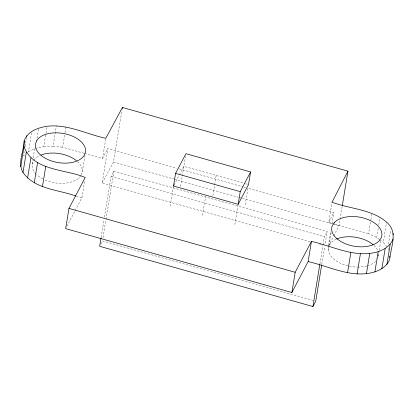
<?xml version="1.0" encoding="UTF-8"?>
<svg xmlns="http://www.w3.org/2000/svg" width="414" height="414" viewBox="0 0 414 414"><rect width="100%" height="100%" fill="white"/><g stroke="black" fill="none" stroke-linecap="round" stroke-linejoin="round"><path stroke-width="0.31" stroke-dasharray="2.07 1.55" d="M24.266 151.467L23.541 155.887L24.887 154.707M25.094 146.411L26.543 137.562M27.588 152.336L28.488 151.55L31.697 131.957M35.987 173.973A25.347 14.79 9.3 0 1 32.126 164.244L32.747 160.451M33.161 157.925L34.714 148.445M37.043 138.229L38.699 128.123M35.392 148.341L43.775 146.489L45.845 133.851M45.949 133.22L47.087 126.27M43.775 146.489L53.075 146.121L56.387 125.897M84.114 153.315L62.654 147.255L64.926 133.349M65.029 132.718L65.961 127.031M81.118 174.972L82.2 172.172L84.994 155.11M75.12 210.633L81.915 197.706L84.71 180.644M84.725 153.49L102.512 158.51L105.824 138.286M310.174 241.714L102.186 182.972L107.795 148.688L176.716 168.156M101.109 237.413L104.017 219.643M104.437 217.102L111.087 176.473L113.912 171.101L327.184 231.333L325.104 244.032M102.186 182.972L113.493 161.967L122.001 110M102.998 237.755L105.906 219.979M106.01 219.348L113.912 171.101M170.195 206.244L173.404 186.652M180.551 186.538L185.513 156.207M202.524 215.373L205.629 196.417M212.879 195.672L214.535 185.56M214.638 184.929L216.191 175.448M234.852 224.502L238.06 204.914M245.207 204.801L248.105 187.107M319.887 264.003L322.904 245.595M323.008 244.959L324.359 236.71L327.184 231.333M321.776 264.344L324.69 246.568M334.243 223.958L328.726 222.401L332.038 202.177M328.39 245.533L330.781 230.929M331.924 223.948L333.793 212.517L248.115 188.318M328.359 249.735L328.98 245.942A25.347 14.79 9.3 0 0 347.832 265.835M329.083 245.311L331.159 232.652M333.746 235.949L339.019 225.666L339.956 219.958M340.06 219.327L342.238 206.017M379.245 239.395L376.724 237.527L368.584 233.656L370.758 220.388M370.861 219.756L371.793 214.069M376.724 237.527L378.277 228.052M378.794 224.89L380.036 217.309M378.272 255.971L378.479 254.708M379.203 250.284L380.968 239.525M388.679 250.185L387.804 247.877L383.281 242.376L386.593 222.158M388.425 244.084L390.806 229.547M32.126 164.244L33.544 160.591M328.726 222.401L333.793 212.517M328.473 246.232L333.451 236.518M66.845 226.375L74.825 211.197M100.783 244.151L102.475 240.927L313.263 300.46M174.097 184.892L179.127 175.324M179.422 174.76L183.857 166.319L244.788 183.526M102.512 158.51L107.795 148.688M329.523 245.129L331.283 242.521A25.347 14.79 9.3 0 1 336.111 239.251M377.428 258.662L377.961 257.865M28.488 151.55L34.812 148.61M53.075 146.121L62.654 147.255M245.409 183.702L248.519 184.582M179.195 168.855L243.147 186.916M243.768 187.092L245.631 187.62M334.859 224.134L368.584 233.656M113.493 161.967L173.756 178.988M174.377 179.164L238.371 197.235M238.992 197.411L339.019 225.666M111.087 176.473L324.359 236.71M319.489 244.348L323.215 245.398M76.367 196.143L81.915 197.706M379.752 239.768L383.281 242.376M80.787 175.826A25.347 14.79 9.3 0 1 44.427 179.707M42.771 178.9A25.347 14.79 9.3 0 1 36.442 174.429M33.876 160.109A25.347 14.79 9.3 0 1 39.775 155.576M77.413 161.538A25.347 14.79 9.3 0 1 82.2 172.172M375.669 261.27A25.347 14.79 9.3 0 1 367.409 265.804M366.799 265.974A25.347 14.79 9.3 0 1 359.104 267.04M358.519 267.056A25.347 14.79 9.3 0 1 348.412 265.969M373.977 245.461A25.347 14.79 9.3 0 1 377.987 251.226M378.587 254.056A25.347 14.79 9.3 0 1 378.36 256.633"/><path stroke-width="0.62" d="M75.752 195.967C58.007 189.545 34.962 189.348 23.003 172.503C17.393 162.604 23.784 151.245 24.193 140.848C27.464 131.331 37.99 127.647 47.087 126.27C67.477 123.765 86.355 134.219 105.824 138.286L122.415 107.464L347.946 171.158L342.342 205.385M20.7 166.733L24.012 146.515L24.193 140.848M389.786 257.415L389.853 256.157M24.012 146.515C32.587 171.013 65.635 169 85.227 177.482L68.972 208.402L65.666 228.626L291.88 292.517L308.13 261.596C329.854 266.476 352.169 278.829 374.877 271.884C381.154 269.659 387.359 265.886 389.683 259.299C390.775 246.734 398.485 231.949 386.593 222.158C371.498 209.034 349.97 209.101 332.038 202.177L347.946 171.158M26.646 136.93L26.853 135.668M23.003 172.503L26.315 152.28M27.629 177.979L30.941 157.755M34.274 182.786L37.586 162.567M42.476 186.6L45.788 166.381M101.006 238.05L99.655 246.304L312.927 306.536L315.747 301.164L321.673 264.981M122.208 108.732L122.415 107.464M173.507 186.021L175.577 173.383L185.927 153.682L250.589 171.939L248.519 184.582L238.164 204.283L173.507 186.021L174.097 184.892M238.164 204.283L240.234 191.646L250.589 171.939M291.88 292.517L295.187 272.293L311.442 241.372C333.166 246.252 355.481 258.61 378.189 251.66C384.461 249.435 390.671 245.662 392.995 239.075M308.13 261.596L311.442 241.372M312.927 306.536L319.784 264.639M347.532 272.759L350.844 252.54M357.106 273.964L360.418 253.746M366.431 273.664L369.743 253.446M374.877 271.884L378.189 251.66M381.863 268.738L385.175 248.519M386.914 264.448L390.226 244.224M393.093 234.686L393.3 233.424M175.577 173.383L240.234 191.646M68.972 208.402L295.187 272.293M40.991 155.059A25.347 14.79 9.3 0 1 76.399 160.663M336.649 239.013A25.347 14.79 9.3 0 1 373.092 244.669M36.851 140.372L35.438 144.02A25.347 14.79 9.3 0 0 55.062 161.977A25.347 14.79 9.3 0 0 84.099 155.602L85.512 151.954A25.347 14.79 9.3 0 0 65.888 133.996A25.347 14.79 9.3 0 0 36.851 140.372M334.595 222.297L332.297 225.702A25.347 14.79 9.3 0 0 347.993 244.71A25.347 14.79 9.3 0 0 378.981 241.051L381.273 237.646A25.347 14.79 9.3 0 0 365.578 218.639A25.347 14.79 9.3 0 0 334.595 222.297"/></g></svg>
